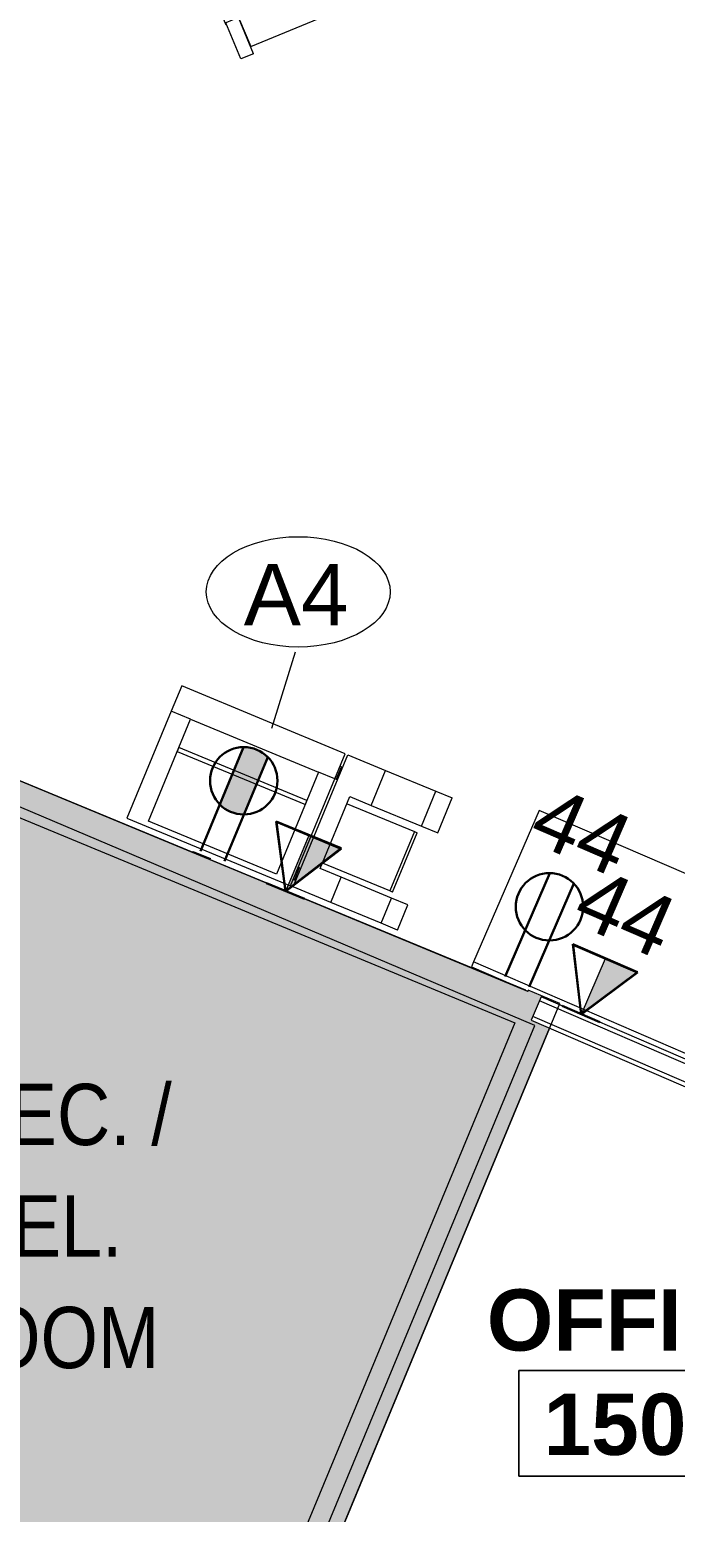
# Model space of a CAD drawing. Header units: inches. Extents: x 488 to 2071, y 800 to 2512.
# Drawn here: x 1304 to 1398.8, y 1360.2 to 1578 of the extents above; entities that cross this region are included whole.
import ezdxf

# ---------------------------------------------------------------- set-up
doc = ezdxf.new("R2010")
doc.units = ezdxf.units.IN
doc.header["$MEASUREMENT"] = 0
for name, color, linetype, lineweight in [('A-ANNO-NOTE', 131, 'Continuous', 30), ('A-AREA-IDEN', 2, 'Continuous', 9), ('A-DETL-GENF', 92, 'Continuous', 9), ('A-DETL-THIN', 151, 'Continuous', 9), ('A-DOOR', 31, 'Continuous', 13), ('A-DOOR-FRAM', 31, 'Continuous', 20), ('A-Flor-Shel-Text', 8, 'Continuous', 9), ('A-Flor-Shel-Tptn', 8, 'Continuous', 9), ('A-WALL', 113, 'Continuous', 9), ('A-WALL-PATT', 111, 'Continuous', 13), ('A-Wall-Shel', 8, 'Continuous', 9), ('A-Wall-Shel-Fill', 8, 'Continuous', 9), ('E-ELEC-FIXT', 91, 'Continuous', 9), ('I-WALL', 2, 'Continuous', 9), ('Q-CASE', 31, 'Continuous', 9), ('Q-SPCQ', 91, 'Continuous', 9), ('Q-SPCQ-IDEN', 132, 'Continuous', 9)]:
    doc.layers.add(name, color=color, linetype=linetype, lineweight=lineweight)
doc.styles.add('Arial', font='arial.ttf', dxfattribs={"height": 9})
doc.styles.add('Stylus BT', font='stylu.ttf', dxfattribs={"width": 0.9, "height": 9})
doc.styles.add('Swis721 Lt BT', font='swissl.ttf', dxfattribs={"height": 9})
doc.styles.add('Swis721 Lt BT_B', font='', dxfattribs={"height": 9})
doc.styles.get('Swis721 Lt BT_B').set_extended_font_data('Swis721 Lt BT', bold=True)
pattern_1 = [(0, (0, 0), (30.72, 7.68), [1.267, -21.773, 1.267, -21.773, -122.88]), (0, (0, 0), (30.72, 7.68), [-46.08, 1.267, -44.813, 1.267, -21.773, -53.76]), (0, (0, 0), (30.72, 7.68), [-115.2, 1.267, -14.093, 1.267, -37.133]), (120, (11.52, 3.84), (-22.011075, 22.7643), [1.267, -21.773, 1.267, -21.773, -122.88]), (120, (11.52, 3.84), (-22.011075, 22.7643), [-46.08, 1.267, -44.813, 1.267, -21.773, -53.76]), (120, (11.52, 3.84), (-22.011075, 22.7643), [-115.2, 1.267, -14.093, 1.267, -37.133]), (240, (15.36, 19.2), (-8.708925, -30.4443), [1.267, -21.773, 1.267, -21.773, -122.88]), (240, (15.36, 19.2), (-8.708925, -30.4443), [-46.08, 1.267, -44.813, 1.267, -21.773, -53.76]), (240, (15.36, 19.2), (-8.708925, -30.4443), [-115.2, 1.267, -14.093, 1.267, -37.133])]

# ---------------------------------------------------------------- blocks, each defined once
blk = doc.blocks.new('Revit Link EDITED_dwg-5488103-Level 1 POWER')
at = {"layer": 'A-Wall-Shel-Fill'}
h = blk.add_hatch(color=7, dxfattribs=at)
h.paths.add_polyline_path([(1377.13, 1436.77), (1377.13, 1436.83), (1375.21, 1437.62), (1330.52, 1456.14), (1330.49, 1456.09), (1376.75, 1436.93)], flags=0)
h.paths.add_polyline_path([(1327.95, 1457.14), (1327.95, 1457.2), (1301.56, 1468.14), (1300.91, 1469.7), (1299.27, 1469.02), (1327.72, 1457.24)], flags=0)
h.paths.add_polyline_path([(1289.55, 1465.37), (1291.54, 1466.2), (1289.76, 1470.49), (1294.44, 1472.43), (1294.3, 1472.75), (1287.64, 1469.99), (1289.45, 1465.61)], flags=0)
h.paths.add_polyline_path([(1210.36, 1531.02), (1261.41, 1552.17), (1257.57, 1561.41), (1206.53, 1540.26), (1209.56, 1532.94)], flags=0)
h.paths.add_polyline_path([(1168.82, 1543.77), (1170.66, 1544.54), (1168.75, 1549.16), (1166.9, 1548.41), (1168.75, 1543.94)], flags=0)
h.paths.add_polyline_path([(1255.66, 1566.03), (1255.67, 1566.03), (1255.66, 1566.03)], flags=0)
at = {"layer": 'A-Wall-Shel', "color": 7}
blk.add_line((1330.52, 1456.14), (1376.77, 1436.98), dxfattribs=at)
at = {"layer": 'A-Wall-Shel', "color": 7, "flags": 128}
blk.add_lwpolyline([(1300.91, 1469.7), (1301.56, 1468.14), (1327.98, 1457.2)], dxfattribs=at)
blk.add_lwpolyline([(1380.3, 1431.37), (1342.74, 1340.67)], close=True, dxfattribs=at)
at = {"layer": 'A-Flor-Shel-Text', "insert": (1306.2, 1423.19), "char_height": 9, "width": 43.9545, "attachment_point": 2, "line_spacing_factor": 1.091849, "style": 'Stylus BT'}
blk.add_mtext('ELEC. /\\PTEL.\\PROOM', dxfattribs=at)
blk = doc.blocks.new('C-Counter Top - ADJ HEIGHT-5227945-Level 1 POWER')
at = {"layer": 'Q-CASE'}
for p, q in [((114.49, 0), (105.49, 0)), ((114.49, -0.75), (114.49, 0)), ((-47.26, -0.75), (114.49, -0.75)), ((114.49, -25), (114.49, -0.75)), ((-46.9, -25), (114.49, -25))]:
    blk.add_line(p, q, dxfattribs=at)
blk = doc.blocks.new('A-Copier-Floor - A-Copier-Floor-V26-Level 1 POWER')
at = {"layer": 'Q-SPCQ'}
for p, q in [((-30.09, 11.47), (-27.49, 11.47)), ((-30.09, 11.47), (-30.09, 7.47)), ((-27.49, 11.47), (-19.49, 11.47)), ((-27.49, 11.47), (-27.49, 7.47)), ((-19.49, 11.47), (-13.49, 11.47)), ((-19.49, 11.47), (-19.49, 7.47)), ((-13.49, 11.47), (-13.49, -9.53)), ((12.91, 11.47), (-13.09, 11.47)), ((-13.09, 11.47), (-13.09, -5.51)), ((12.91, -5.51), (12.91, 11.47)), ((-13.29, 10.49), (-13.29, 8.47)), ((-13.29, 10.49), (-13.1, 10.49)), ((-10.52, -5.51), (-10.52, 10.67)), ((-10.52, 10.67), (9.82, 10.67)), ((9.82, 10.67), (9.82, -5.51)), ((-30.09, 7.47), (-27.49, 7.47)), ((-27.49, 7.47), (-19.49, 7.47)), ((-27.26, 6.6), (-26.84, 6.6)), ((-27.26, 6.6), (-27.26, -2.84)), ((-26.84, 6.6), (-16.13, 6.6)), ((-26.84, -2.84), (-26.84, 6.6)), ((-19.49, 7.47), (-16.13, 7.47)), ((-16.13, 7.47), (-16.13, -3.97)), ((-13.1, 8.47), (-13.29, 8.47)), ((9.82, -0.4), (-10.52, -0.4)), ((-10.52, -0.4), (-10.52, -1.03)), ((-10.52, -1.03), (9.82, -1.03)), ((9.82, -1.03), (9.82, -0.4)), ((-27.49, -3.97), (-30.09, -3.97)), ((-30.09, -3.97), (-30.09, -9.53)), ((-19.49, -3.97), (-27.49, -3.97)), ((-27.49, -3.97), (-27.49, -9.53)), ((-26.84, -2.84), (-27.26, -2.84)), ((-16.13, -2.84), (-26.84, -2.84)), ((-16.13, -3.97), (-19.49, -3.97)), ((-19.49, -3.97), (-19.49, -9.53)), ((-13.29, -5.51), (-13.29, -7.53)), ((-13.29, -5.51), (-13.1, -5.51)), ((-13.09, -5.51), (-10.52, -5.51)), ((-13.09, -5.51), (-13.09, -9.53)), ((9.82, -5.51), (-10.52, -5.51)), ((9.82, -5.51), (12.91, -5.51)), ((12.91, -9.53), (12.91, -5.51)), ((-13.1, -7.53), (-13.29, -7.53)), ((-27.49, -9.53), (-30.09, -9.53)), ((-19.49, -9.53), (-27.49, -9.53)), ((-13.49, -9.53), (-19.49, -9.53)), ((-13.09, -9.53), (12.91, -9.53))]:
    blk.add_line(p, q, dxfattribs=at)
blk = doc.blocks.new('Single Flush - OTJ_SOLIDFLUSH_ALUM-5474487-Level 1 POWER')
at = {"layer": 'A-DOOR', "lineweight": 20}
for p, q in [((16.15625, -2.3125), (17.90625, -2.3125)), ((16.15625, -38.125), (16.15625, -2.3125)), ((17.90625, -2.3125), (17.90625, -38.125)), ((17.90625, -38.125), (16.15625, -38.125))]:
    blk.add_line(p, q, dxfattribs=at)
at = {"layer": 'A-DOOR', "lineweight": 9}
blk.add_arc((17.90625, -2.3125), 35.8125, 179.5, 270, dxfattribs=at)
at = {"layer": 'A-DOOR-FRAM'}
for p, q in [((-20, 3.4375), (-20, -2.3125)), ((-20, 3.4375), (-18, 3.4375)), ((-18, 3.4375), (-18, -2.3125)), ((18.000004, 3.4375), (18.000004, -2.3125)), ((18.000004, 3.4375), (20.000004, 3.4375)), ((20.000004, 3.4375), (20.000004, -2.3125)), ((-20, -2.3125), (-18, -2.3125)), ((18.000004, -2.3125), (20.000004, -2.3125))]:
    blk.add_line(p, q, dxfattribs=at)
blk = doc.blocks.new('PS - Power Device _Wall Base_ - Dedicated Duplex-4862729-Level 1 POWER')
at = {"layer": 'E-ELEC-FIXT'}
for p, q in [((1328.02, 1457.31), (1327.95, 1457.14)), ((1328.02, 1457.31), (1330.57, 1456.26)), ((1330.49, 1456.09), (1330.57, 1456.26))]:
    blk.add_line(p, q, dxfattribs=at)
blk = doc.blocks.new('Room Tag - Room Name and Number-3379422-Level 1 POWER')
at = {"layer": 'A-AREA-IDEN'}
for p, q in [((-0.1881, -0.1636), (-0.1881, -0.0018)), ((-0.1881, -0.0018), (0.1869, -0.0018)), ((0.1869, -0.0018), (-0.1881, -0.0018)), ((-0.1881, -0.0018), (-0.1881, -0.1636)), ((0.1869, -0.0018), (0.1869, -0.1636)), ((0.1869, -0.1636), (0.1869, -0.0018)), ((0.1869, -0.1636), (-0.1881, -0.1636)), ((-0.1881, -0.1636), (0.1869, -0.1636))]:
    blk.add_line(p, q, dxfattribs=at)
blk = doc.blocks.new('Appliance_Specialty Equipment Tag - Standard-3515593-Level 1 POWER')
at = {"layer": 'Q-SPCQ-IDEN'}
blk.add_ellipse((-0.0499, 0.0037), major_axis=(-0.1406, 0), ratio=0.600473, dxfattribs=at)

msp = doc.modelspace()

# ---------------------------------------------------------------- hatches: boundary and pattern name
at = {"layer": 'A-ANNO-NOTE', "lineweight": 9}
for points in [[(1331.91, 1464.21), (1338.92, 1471.13), (1335.39, 1472.61)], [(1338.92, 1471.13), (1335.59, 1472.62), (1335.39, 1472.61)], [(1337.77, 1472.05), (1336.28, 1472.56), (1335.59, 1472.62)], [(1338.92, 1471.13), (1337.77, 1472.05), (1335.59, 1472.62)], [(1337.77, 1472.05), (1336.67, 1472.48), (1336.28, 1472.56)], [(1337.59, 1472.14), (1337.14, 1472.34), (1336.67, 1472.48)], [(1337.77, 1472.05), (1337.59, 1472.14), (1336.67, 1472.48)], [(1331.98, 1464.15), (1338.92, 1471.13), (1331.91, 1464.21)], [(1332.05, 1464.08), (1338.92, 1471.13), (1331.98, 1464.15)], [(1332.13, 1464.01), (1338.92, 1471.13), (1332.05, 1464.08)], [(1332.2, 1463.95), (1338.92, 1471.13), (1332.13, 1464.01)], [(1332.28, 1463.88), (1338.92, 1471.13), (1332.2, 1463.95)], [(1332.35, 1463.82), (1338.92, 1471.13), (1332.28, 1463.88)], [(1332.43, 1463.76), (1338.92, 1471.13), (1332.35, 1463.82)], [(1332.51, 1463.7), (1338.92, 1471.13), (1332.43, 1463.76)], [(1332.59, 1463.64), (1338.92, 1471.13), (1332.51, 1463.7)], [(1332.67, 1463.59), (1338.92, 1471.13), (1332.59, 1463.64)], [(1332.75, 1463.53), (1338.92, 1471.13), (1332.67, 1463.59)], [(1332.84, 1463.48), (1338.92, 1471.13), (1332.75, 1463.53)], [(1332.92, 1463.43), (1338.92, 1471.13), (1332.84, 1463.48)], [(1333, 1463.38), (1338.92, 1471.13), (1332.92, 1463.43)], [(1333.09, 1463.34), (1338.92, 1471.13), (1333, 1463.38)], [(1333.18, 1463.29), (1338.92, 1471.13), (1333.09, 1463.34)], [(1333.27, 1463.25), (1338.92, 1471.13), (1333.18, 1463.29)], [(1333.36, 1463.2), (1338.92, 1471.13), (1333.27, 1463.25)], [(1333.44, 1463.16), (1338.92, 1471.13), (1333.36, 1463.2)], [(1333.54, 1463.12), (1338.92, 1471.13), (1333.44, 1463.16)], [(1333.63, 1463.09), (1338.92, 1471.13), (1333.54, 1463.12)], [(1333.72, 1463.05), (1338.92, 1471.13), (1333.63, 1463.09)], [(1333.81, 1463.02), (1338.92, 1471.13), (1333.72, 1463.05)], [(1333.9, 1462.99), (1338.92, 1471.13), (1333.81, 1463.02)], [(1334, 1462.96), (1338.92, 1471.13), (1333.9, 1462.99)], [(1334.09, 1462.93), (1338.92, 1471.13), (1334, 1462.96)], [(1334.19, 1462.91), (1338.92, 1471.13), (1334.09, 1462.93)], [(1334.28, 1462.88), (1338.92, 1471.13), (1334.19, 1462.91)], [(1334.38, 1462.86), (1338.92, 1471.13), (1334.28, 1462.88)], [(1334.48, 1462.84), (1338.92, 1471.13), (1334.38, 1462.86)], [(1334.57, 1462.82), (1338.92, 1471.13), (1334.48, 1462.84)], [(1334.67, 1462.81), (1338.92, 1471.13), (1334.57, 1462.82)], [(1334.77, 1462.79), (1338.92, 1471.13), (1334.67, 1462.81)], [(1334.86, 1462.78), (1338.92, 1471.13), (1334.77, 1462.79)], [(1334.96, 1462.77), (1338.92, 1471.13), (1334.86, 1462.78)], [(1335.06, 1462.76), (1338.92, 1471.13), (1334.96, 1462.77)], [(1335.16, 1462.76), (1338.92, 1471.13), (1335.06, 1462.76)], [(1335.26, 1462.75), (1338.92, 1471.13), (1335.16, 1462.76)], [(1335.36, 1462.75), (1338.92, 1471.13), (1335.26, 1462.75)], [(1335.45, 1462.75), (1338.92, 1471.13), (1335.36, 1462.75)], [(1338.65, 1471.41), (1338.11, 1471.84), (1337.77, 1472.05)], [(1338.79, 1471.27), (1338.65, 1471.41), (1337.77, 1472.05)], [(1338.92, 1471.13), (1338.79, 1471.27), (1337.77, 1472.05)], [(1341.57, 1451.43), (1349.75, 1457.71), (1344.99, 1459.68), (1343.44, 1455.93)], [(1384.96, 1433.37), (1393.24, 1439.52), (1388.5, 1441.57)]]:
    msp.add_hatch(color=256, dxfattribs=at).paths.add_polyline_path(points, flags=0)
at = {"layer": 'A-DETL-GENF'}
h = msp.add_hatch(color=9, dxfattribs=at)
h.paths.add_polyline_path([(1231.21, 799.94), (1415.16, 799.94), (1461.44, 911.67), (1454.19, 914.67), (1460.19, 929.16), (1467.44, 926.16), (1483.65, 965.29), (1375.23, 1012.17), (1376.16, 1014.32), (1339.44, 1030.19), (1338.51, 1028.04), (1114.81, 1124.75), (1093.18, 1072.51), (1093.12, 1072.51), (1093.09, 1072.46), (997, 1112.26), (954.85, 1010.5), (954.06, 1010.84), (953.51, 1009.5), (920.23, 1023.28), (831.49, 809.04), (756.81, 839.97), (759.15, 845.61), (547.33, 933.35), (585.4, 1025.28), (752.68, 955.99), (848.55, 1187.43), (864.26, 1180.91), (870.06, 1194.9), (874.34, 1193.12), (905.88, 1265.96), (939.16, 1252.24), (939.58, 1253.23), (905.48, 1267.36), (888.45, 1226.24), (883.83, 1228.16), (902.78, 1273.89), (941.49, 1257.87), (943.66, 1263.09), (943.83, 1263.02), (958.13, 1296.06), (957.43, 1296.35), (996.19, 1389.93), (798.83, 1471.68), (838.32, 1567.02), (675.55, 1959.92), (630.52, 1928.39), (509.26, 1978.61), (488.05, 1927.42), (488.05, 799.94), (962.16, 799.94)], flags=0)
h.paths.add_polyline_path([(776.32, 846.05), (776.32, 846.05), (774.9, 846.64)], flags=0)
h.paths.add_polyline_path([(771.7, 847.96), (773.87, 853.2), (778.49, 851.28), (792.27, 884.54), (787.64, 886.46), (791.76, 896.39), (782.02, 900.42), (885.31, 1149.79), (845.1, 1166.44), (737.24, 906.04), (608.76, 959.26), (610.61, 963.74), (734.62, 912.38), (750.86, 951.6), (588.29, 1018.94), (553.94, 936.02), (761.06, 850.23), (761.82, 852.06), (771.32, 848.12)], flags=0)
h.paths.add_polyline_path([(793.67, 901.01), (895.06, 1145.78), (889.96, 1147.88), (788.57, 903.12), (792.27, 901.59)], flags=0)
h.paths.add_polyline_path([(1208.68, 1017.04), (1194.19, 1023.04), (1200.19, 1037.54), (1214.69, 1031.54), (1213.24, 1028.04)], flags=0)
h.paths.add_polyline_path([(1090.45, 1079.14), (1112.07, 1131.34), (1230.33, 1082.36), (1281.61, 1206.16), (1128.37, 1269.63), (1102.35, 1206.86), (1094.97, 1209.92), (1123.94, 1280.18), (1040.89, 1314.58), (990.18, 1192.17), (1069.67, 1159.21), (1060.48, 1137.02), (1055.86, 1138.93), (1063.1, 1156.5), (988.25, 1187.5), (980.98, 1169.95), (980.1, 1170.31), (966.38, 1137.03), (967.2, 1136.69), (964.91, 1131.14), (1039.78, 1100.13), (1042.08, 1105.67), (1046.7, 1103.76), (1044.4, 1098.22), (1088.56, 1079.93)], flags=0)
h.paths.add_polyline_path([(887.16, 1154.26), (891.3, 1164.3), (851.25, 1180.89), (847.09, 1170.85), (885.31, 1155.02)], flags=0)
h.paths.add_polyline_path([(904.36, 1164.29), (905.85, 1167.9), (870.61, 1183.16), (868.88, 1179), (904.34, 1164.3)], flags=0)
h.paths.add_polyline_path([(1283.14, 1209.85), (1287.81, 1221.14), (1134.66, 1284.58), (1129.99, 1273.29), (1281.61, 1210.49)], flags=0)
h.paths.add_polyline_path([(1289.34, 1224.83), (1290.07, 1226.59), (1331.78, 1327.29), (1322.58, 1336.49), (1309.06, 1349.25), (1221.09, 1385.7), (1246.73, 1447.6), (1198.68, 1467.46), (1196.39, 1461.95), (1191.73, 1463.89), (1193.99, 1469.44), (1118.06, 1500.89), (1115.77, 1495.35), (1114.37, 1495.93), (1100.65, 1462.65), (1101.99, 1462.09), (1095.1, 1445.46), (1171.08, 1414.03), (1177.95, 1430.63), (1182.62, 1428.69), (1173.78, 1407.4), (1093.17, 1440.79), (1042.46, 1318.38), (1081.48, 1302.23), (1125.55, 1284.06), (1154.48, 1354.23), (1162.11, 1351.08), (1136.1, 1288.31), (1287.81, 1225.47)], flags=0)
h.paths.add_polyline_path([(589.16, 1272.98), (574.66, 1278.98), (580.66, 1293.48), (595.16, 1287.48)], flags=0)
h.paths.add_polyline_path([(1338.28, 1342.98), (1375.21, 1432.15), (1292.74, 1466.31), (1291.68, 1465.88), (1291.54, 1466.2), (1289.55, 1465.37), (1287.64, 1469.99), (1294.3, 1472.75), (1263.3, 1547.54), (1207.64, 1524.53), (1195.14, 1554.67), (1168.82, 1543.77), (1168.46, 1544.64), (1135.2, 1530.87), (1135.56, 1529.99), (1128.98, 1527.25), (1120, 1505.56), (1246.75, 1453.06), (1254.38, 1456.21), (1256.29, 1451.59), (1254.59, 1450.89), (1254.72, 1450.57), (1253.1, 1449.9), (1234.13, 1404.09), (1257.45, 1394.41), (1250.97, 1378.72), (1331.47, 1345.38), (1333.68, 1347.58), (1338.22, 1343.04)], flags=0)
h.paths.add_polyline_path([(1246.34, 1380.64), (1250.93, 1391.72), (1232.21, 1399.47), (1227.64, 1388.39), (1238.78, 1383.77)], flags=0)
h.paths.add_polyline_path([(717.73, 1583.41), (703.24, 1589.41), (709.24, 1603.9), (723.74, 1597.9)], flags=0)
at = {"layer": 'A-WALL-PATT', "lineweight": 9}
for points in [[(1375.21, 1432.15), (1377.13, 1436.77), (1293.69, 1471.33), (1291.78, 1466.71), (1375.14, 1432.18)], [(1234.18, 1078.59), (1380.3, 1431.37), (1377.61, 1432.53), (1379.1, 1435.97), (1381.74, 1434.83), (1381.81, 1435.01), (1377.19, 1436.93), (1229.59, 1080.58), (1234.18, 1078.59)]]:
    msp.add_hatch(color=7, dxfattribs=at).paths.add_polyline_path(points, flags=0)
h = msp.add_hatch(dxfattribs=at)
h.set_pattern_fill('FP_1', color=256, style=0, pattern_type=2)
h.set_pattern_definition(pattern_1)
h.paths.add_polyline_path([(1517.13, 1375.62), (1517.35, 1376.2), (1379.1, 1435.97), (1378.85, 1435.4), (1516.18, 1376.03)], flags=0)
h = msp.add_hatch(dxfattribs=at)
h.set_pattern_fill('FP_1', color=256, style=0, pattern_type=2)
h.set_pattern_definition(pattern_1)
h.paths.add_polyline_path([(1515.94, 1372.73), (1516.18, 1373.31), (1377.86, 1433.1), (1377.61, 1432.53), (1507.91, 1376.2)], flags=0)

# ---------------------------------------------------------------- linework, layer by layer
at = {"layer": 'A-ANNO-NOTE'}
for p, q in [((1329.08, 1457.38), (1335.41, 1472.65)), ((1329.08, 1457.38), (1335.41, 1472.65)), ((1332.62, 1455.91), (1338.95, 1471.18)), ((1341.56, 1451.5), (1340.21, 1461.73)), ((1340.21, 1461.73), (1349.74, 1457.78)), ((1341.57, 1451.43), (1340.22, 1461.65)), ((1340.22, 1461.65), (1349.75, 1457.71)), ((1341.56, 1451.5), (1349.74, 1457.78)), ((1341.57, 1451.43), (1349.75, 1457.71)), ((1344.33, 1450.36), (1338.79, 1452.65)), ((1373.8, 1438.97), (1380.36, 1454.14)), ((1373.8, 1438.97), (1380.36, 1454.14)), ((1377.32, 1437.45), (1383.88, 1452.62)), ((1384.95, 1433.44), (1383.76, 1443.69)), ((1383.76, 1443.69), (1393.23, 1439.6)), ((1384.96, 1433.37), (1383.77, 1443.61)), ((1383.77, 1443.61), (1393.24, 1439.52)), ((1384.95, 1433.44), (1393.23, 1439.6)), ((1384.96, 1433.37), (1393.24, 1439.52)), ((1387.7, 1432.25), (1382.2, 1434.63))]:
    msp.add_line(p, q, dxfattribs=at)
at = {"layer": 'A-ANNO-NOTE', "lineweight": 9}
for p, q in [((1335.39, 1472.61), (1331.91, 1464.21)), ((1335.45, 1462.75), (1338.92, 1471.13)), ((1344.99, 1459.68), (1341.57, 1451.43)), ((1349.75, 1457.71), (1344.99, 1459.68)), ((1341.57, 1451.43), (1349.75, 1457.71)), ((1388.5, 1441.57), (1384.96, 1433.37)), ((1384.96, 1433.37), (1393.24, 1439.52)), ((1393.24, 1439.52), (1388.5, 1441.57))]:
    msp.add_line(p, q, dxfattribs=at)
at = {"layer": 'A-ANNO-NOTE'}
for centre in [(1335.43, 1467.7), (1380.31, 1449.19)]:
    msp.add_circle(centre, 4.95, dxfattribs=at)
at = {"layer": 'A-ANNO-NOTE', "lineweight": 9}
for centre, radius, start, end in [((1335.58, 1468.12), 4.5, 42.0156, 92.4234), ((1335.43, 1467.7), 4.95, 224.7244, 270.2756)]:
    msp.add_arc(centre, radius, start, end, dxfattribs=at)
at = {"layer": 'A-DETL-THIN'}
for p, q in [((1378.16, 1431.76), (1298.4, 1465.61)), ((1231.21, 1076.99), (1378.16, 1431.76))]:
    msp.add_line(p, q, dxfattribs=at)
at = {"layer": 'A-WALL', "lineweight": 13}
for p, q in [((1336.45, 1575.52), (1358.61, 1584.7)), ((1334.68, 1579.79), (1336.45, 1575.52)), ((1517.71, 1375.37), (1378.85, 1435.4)), ((1516.18, 1373.31), (1377.86, 1433.1))]:
    msp.add_line(p, q, dxfattribs=at)
at = {"layer": 'I-WALL', "color": 55, "lineweight": 20}
for p, q in [((1377.13, 1436.77), (1299.27, 1469.02)), ((1292.74, 1466.31), (1375.21, 1432.15)), ((1377.19, 1436.93), (1377.13, 1436.77)), ((1381.81, 1435.01), (1377.19, 1436.93)), ((1332.59, 1316.18), (1381.81, 1435.01)), ((1375.21, 1432.15), (1338.13, 1342.62))]:
    msp.add_line(p, q, dxfattribs=at)
at = {"layer": 'I-WALL', "lineweight": 13}
for p, q in [((1379.1, 1435.97), (1377.61, 1432.53)), ((1517.37, 1376.19), (1379.1, 1435.97)), ((1377.61, 1432.53), (1515.94, 1372.73))]:
    msp.add_line(p, q, dxfattribs=at)
at = {"layer": 'Q-SPCQ-IDEN'}
msp.add_line((1339.55, 1475.43), (1343.02, 1486.65), dxfattribs=at)

# ---------------------------------------------------------------- block references
at = {"layer": 'A-AREA-IDEN', "xscale": 95.99999999999994, "yscale": 95.99999999999994, "zscale": 95.99999999999994}
msp.add_blockref('Room Tag - Room Name and Number-3379422-Level 1 POWER', (1393.85, 1381.28), dxfattribs=at)
at = {"layer": 'A-DOOR', "rotation": 202.4999999999996}
msp.add_blockref('Single Flush - OTJ_SOLIDFLUSH_ALUM-5474487-Level 1 POWER', (1317.08, 1570), dxfattribs=at)
at = {"layer": 'A-Flor-Shel-Tptn', "color": 7}
msp.add_blockref('Revit Link EDITED_dwg-5488103-Level 1 POWER', (0, 0), dxfattribs=at)
at = {"layer": 'E-ELEC-FIXT'}
msp.add_blockref('PS - Power Device _Wall Base_ - Dedicated Duplex-4862729-Level 1 POWER', (0, 0), dxfattribs=at)
at = {"layer": 'Q-CASE', "rotation": 156.6198304107957}
msp.add_blockref('C-Counter Top - ADJ HEIGHT-5227945-Level 1 POWER', (1473.97, 1394.96), dxfattribs=at)
at = {"layer": 'Q-SPCQ', "rotation": 157.5004790076931}
msp.add_blockref('A-Copier-Floor - A-Copier-Floor-V26-Level 1 POWER', (1334.6, 1467.88), dxfattribs=at)
at = {"layer": 'Q-SPCQ-IDEN', "xscale": 95.99999999999994, "yscale": 95.99999999999994, "zscale": 95.99999999999994}
msp.add_blockref('Appliance_Specialty Equipment Tag - Standard-3515593-Level 1 POWER', (1348.22, 1495.09), dxfattribs=at)

# ---------------------------------------------------------------- texts
at = {"layer": 'A-ANNO-NOTE', "lineweight": 9, "char_height": 9, "width": 16.362, "attachment_point": 1, "rotation": 336.6198, "style": 'Swis721 Lt BT'}
for insert in [(1380.44, 1467.27), (1386.89, 1455.26)]:
    msp.add_mtext('44', dxfattribs=dict(at, insert=insert))
at = {"layer": 'A-AREA-IDEN', "char_height": 9, "attachment_point": 1, "style": 'Swis721 Lt BT_B'}
for s, insert, width in [('OFFICE', (1371.11, 1393), 54.843), ('1508', (1379.44, 1377.68), 33.936)]:
    msp.add_mtext(s, dxfattribs=dict(at, insert=insert, width=width))
at = {"layer": 'Q-SPCQ-IDEN', "insert": (1335.44, 1499.55), "char_height": 9, "width": 18.786, "attachment_point": 1, "style": 'Arial'}
msp.add_mtext('A4', dxfattribs=at)

doc.saveas('drawing.dxf')
